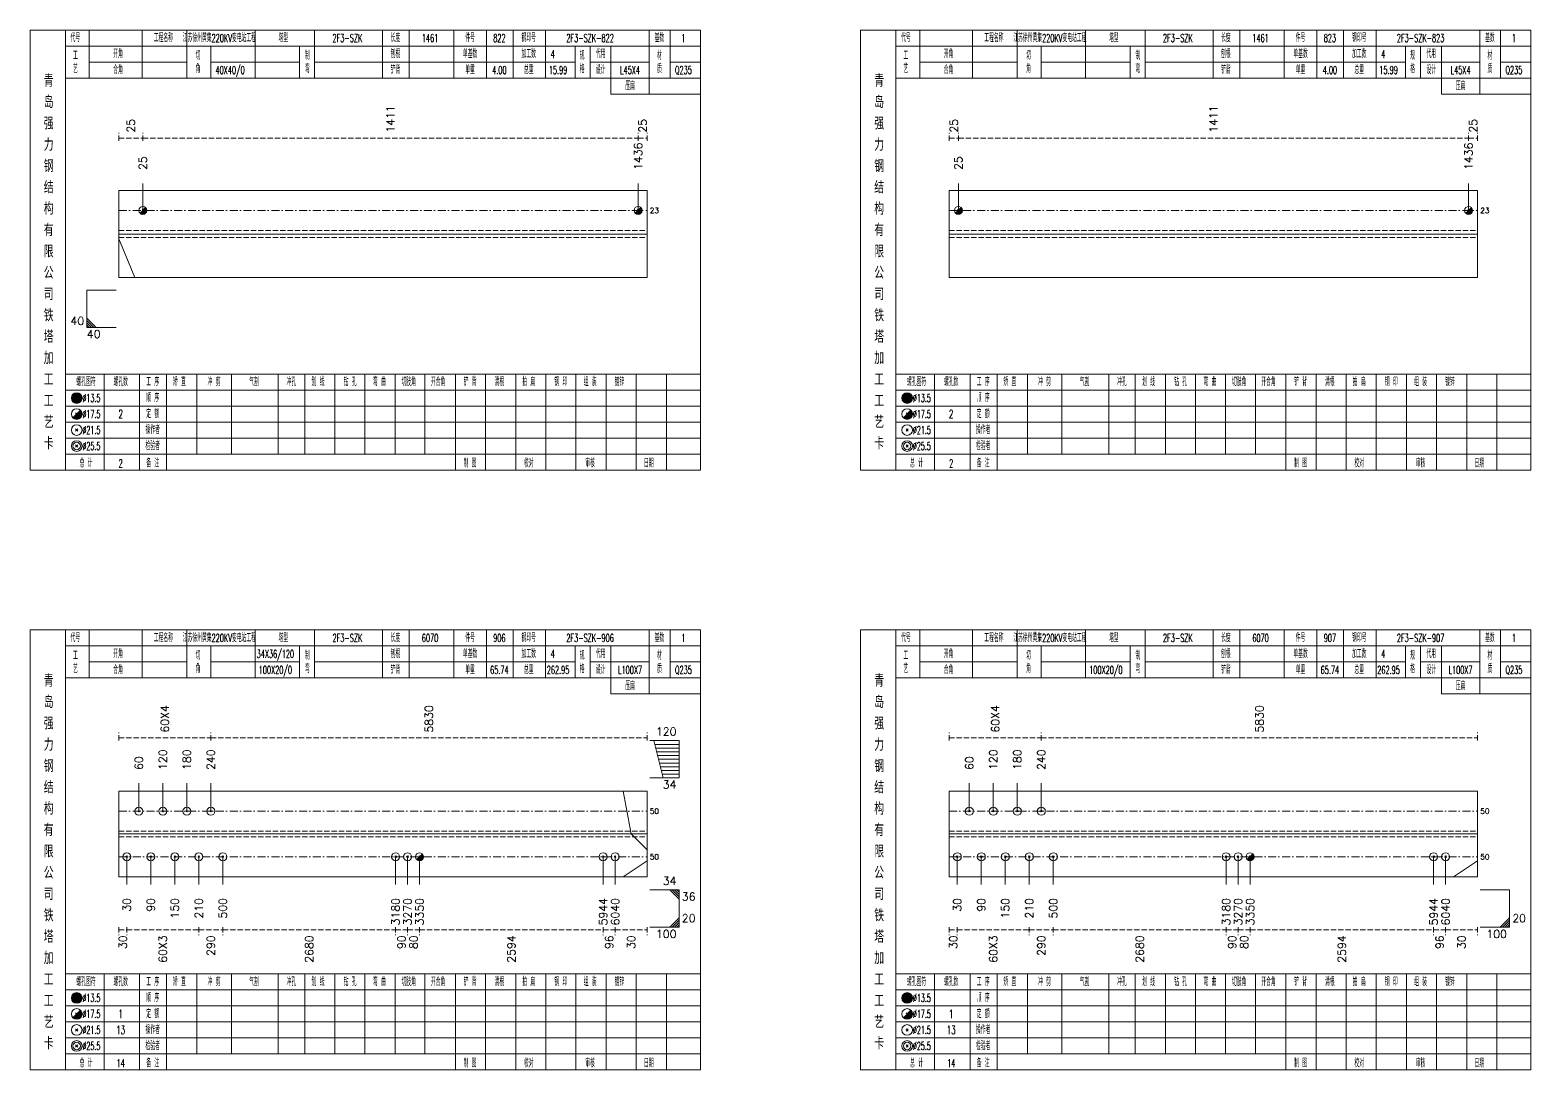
# Model space of a CAD drawing. Extents: x 0 to 4623, y -1159 to 4890.
# Drawn here: x 0 to 563, y 900 to 1290 of the extents above; entities that cross this region are included whole.
import ezdxf
from ezdxf.enums import TextEntityAlignment as Align

# ---------------------------------------------------------------- set-up
doc = ezdxf.new("R2010")
doc.units = 0
doc.header["$MEASUREMENT"] = 0
doc.linetypes.add('一点画线', pattern=[5.2, 3, -1, 0.2, -1])
doc.linetypes.add('虚线', pattern=[2.75, 2, -0.75])
doc.layers.get('0').update_dxf_attribs({"linetype": 'CONTINUOUS', "lineweight": 25})
for name, color, linetype, lineweight in [('1', 7, 'CONTINUOUS', 25), ('4', 7, 'CONTINUOUS', 25), ('5', 7, 'CONTINUOUS', 25)]:
    doc.layers.add(name, color=color, linetype=linetype, lineweight=lineweight)
doc.styles.get("Standard").update_dxf_attribs({"font": 'simplex.shx', "width": 0.7, "height": 3, "bigfont": 'gbhzfs.shx'})

# ---------------------------------------------------------------- blocks, each defined once
blk = doc.blocks.new('孔21.5')
at = {"layer": '5', "color": 7, "linetype": 'Continuous', "lineweight": 13}
for p, q in [((-0.2, -0.2), (0.2, 0.2)), ((-0.2, 0.2), (0.2, -0.2))]:
    blk.add_line(p, q, dxfattribs=at)
blk.add_circle((0, 0), 1, dxfattribs=at)
blk = doc.blocks.new('孔17.5')
at = {"layer": '5', "color": 7, "linetype": 'Continuous', "lineweight": 13}
for p, q in [((-0.707, -0.707), (0.707, 0.707)), ((-0.2, 0.2), (0.2, -0.2))]:
    blk.add_line(p, q, dxfattribs=at)
blk.add_circle((0, 0), 1, dxfattribs=at)
for radius in [0.9, 0.8, 0.7, 0.6, 0.5, 0.4, 0.3, 0.2, 0.1]:
    blk.add_arc((0, 0), radius, 225, 45, dxfattribs=at)

msp = doc.modelspace()

# ---------------------------------------------------------------- linework, layer by layer
at = {"color": 8, "linetype": '虚线', "lineweight": 9}
for p, q in [((33.3, 1248.5), (33.3, 1251.5)), ((33.3, 1249.5), (42.3, 1249.5)), ((42.3, 1248.5), (42.3, 1251.5)), ((42.3, 1248.5), (42.3, 1251.5)), ((42.3, 1249.5), (228.01, 1249.5)), ((228.01, 1248.5), (228.01, 1251.5)), ((228.01, 1248.5), (228.01, 1251.5)), ((228.01, 1249.5), (231.4, 1249.5)), ((231.4, 1248.5), (231.4, 1251.5)), ((344.7, 1248.5), (344.7, 1251.5)), ((344.7, 1249.5), (348.09, 1249.5)), ((348.09, 1248.5), (348.09, 1251.5)), ((348.09, 1248.5), (348.09, 1251.5)), ((348.09, 1249.5), (539.41, 1249.5)), ((539.41, 1248.5), (539.41, 1251.5)), ((539.41, 1248.5), (539.41, 1251.5)), ((539.41, 1249.5), (542.8, 1249.5)), ((542.8, 1248.5), (542.8, 1251.5)), ((33.3, 1023.5), (33.3, 1026.5)), ((33.3, 1024.5), (67.8, 1024.5)), ((67.8, 1023.5), (67.8, 1026.5)), ((67.8, 1023.5), (67.8, 1026.5)), ((67.8, 1024.5), (231.4, 1024.5)), ((231.4, 1023.5), (231.4, 1026.5)), ((344.7, 1023.5), (344.7, 1026.5)), ((344.7, 1024.5), (379.2, 1024.5)), ((379.2, 1023.5), (379.2, 1026.5)), ((379.2, 1023.5), (379.2, 1026.5)), ((379.2, 1024.5), (542.8, 1024.5)), ((542.8, 1023.5), (542.8, 1026.5)), ((33.3, 953.5), (33.3, 950.5)), ((33.3, 952.5), (36.3, 952.5)), ((36.3, 953.5), (36.3, 950.5)), ((36.3, 953.5), (36.3, 950.5)), ((36.3, 952.5), (63.3, 952.5)), ((63.3, 953.5), (63.3, 950.5)), ((63.3, 953.5), (63.3, 950.5)), ((63.3, 952.5), (72.3, 952.5)), ((72.3, 953.5), (72.3, 950.5)), ((72.3, 953.5), (72.3, 950.5)), ((72.3, 952.5), (137.082, 952.5)), ((137.082, 953.5), (137.082, 950.5)), ((137.082, 953.5), (137.082, 950.5)), ((137.082, 952.5), (141.582, 952.5)), ((141.582, 953.5), (141.582, 950.5)), ((141.582, 953.5), (141.582, 950.5)), ((141.582, 952.5), (146.082, 952.5)), ((146.082, 953.5), (146.082, 950.5)), ((146.082, 953.5), (146.082, 950.5)), ((146.082, 952.5), (214.9, 952.5)), ((214.9, 953.5), (214.9, 950.5)), ((214.9, 953.5), (214.9, 950.5)), ((214.9, 952.5), (219.4, 952.5)), ((219.4, 953.5), (219.4, 950.5)), ((219.4, 953.5), (219.4, 950.5)), ((219.4, 952.5), (231.4, 952.5)), ((231.4, 953.5), (231.4, 950.5)), ((344.7, 953.5), (344.7, 950.5)), ((344.7, 952.5), (347.7, 952.5)), ((347.7, 953.5), (347.7, 950.5)), ((347.7, 953.5), (347.7, 950.5)), ((347.7, 952.5), (374.7, 952.5)), ((374.7, 953.5), (374.7, 950.5)), ((374.7, 953.5), (374.7, 950.5)), ((374.7, 952.5), (383.7, 952.5)), ((383.7, 953.5), (383.7, 950.5)), ((383.7, 953.5), (383.7, 950.5)), ((383.7, 952.5), (448.482, 952.5)), ((448.482, 953.5), (448.482, 950.5)), ((448.482, 953.5), (448.482, 950.5)), ((448.482, 952.5), (452.982, 952.5)), ((452.982, 953.5), (452.982, 950.5)), ((452.982, 953.5), (452.982, 950.5)), ((452.982, 952.5), (457.482, 952.5)), ((457.482, 953.5), (457.482, 950.5)), ((457.482, 953.5), (457.482, 950.5)), ((457.482, 952.5), (526.3, 952.5)), ((526.3, 953.5), (526.3, 950.5)), ((526.3, 953.5), (526.3, 950.5)), ((526.3, 952.5), (530.8, 952.5)), ((530.8, 953.5), (530.8, 950.5)), ((530.8, 953.5), (530.8, 950.5)), ((530.8, 952.5), (542.8, 952.5)), ((542.8, 953.5), (542.8, 950.5))]:
    msp.add_line(p, q, dxfattribs=at)
at = {"color": 7, "linetype": 'Continuous', "lineweight": 18}
for p, q in [((33.3, 1229.833), (33.3, 1197.167)), ((33.3, 1229.833), (231.4, 1229.833)), ((231.4, 1229.833), (231.4, 1197.167)), ((344.7, 1229.833), (344.7, 1197.167)), ((344.7, 1229.833), (542.8, 1229.833)), ((542.8, 1229.833), (542.8, 1197.167)), ((33.3, 1213.5), (231.4, 1213.5)), ((344.7, 1213.5), (542.8, 1213.5)), ((33.3, 1004.55), (33.3, 972.45)), ((33.3, 1004.55), (231.4, 1004.55)), ((231.4, 1004.55), (231.4, 972.45)), ((344.7, 1004.55), (344.7, 972.45)), ((344.7, 1004.55), (542.8, 1004.55)), ((542.8, 1004.55), (542.8, 972.45)), ((33.3, 988.5), (231.4, 988.5)), ((344.7, 988.5), (542.8, 988.5))]:
    msp.add_line(p, q, dxfattribs=at)
at = {"color": 7, "linetype": 'Continuous', "lineweight": 13}
for p, q in [((42.3, 1222.333), (42.3, 1232.5)), ((228.01, 1222.333), (228.01, 1232.5)), ((348.09, 1222.333), (348.09, 1232.5)), ((539.41, 1222.333), (539.41, 1232.5)), ((33.3, 1211.685), (39.3, 1197.167)), ((21.3, 1192.5), (32.3, 1192.5)), ((21.3, 1192.5), (21.3, 1178.5)), ((24.8, 1178.5), (21.3, 1182)), ((23.925, 1178.5), (21.3, 1181.125)), ((23.05, 1178.5), (21.3, 1180.25)), ((22.175, 1178.5), (21.3, 1179.375)), ((21.3, 1178.5), (32.3, 1178.5)), ((243.4, 1023.5), (232.4, 1023.5)), ((237.4, 1009.5), (233.9, 1023.5)), ((243.4, 1022.1), (234.25, 1022.1)), ((243.4, 1020.7), (234.6, 1020.7)), ((243.4, 1019.3), (234.95, 1019.3)), ((243.4, 1009.5), (243.4, 1023.5)), ((243.4, 1017.9), (235.3, 1017.9)), ((243.4, 1016.5), (235.65, 1016.5)), ((243.4, 1015.1), (236, 1015.1)), ((243.4, 1013.7), (236.35, 1013.7)), ((40.8, 997.05), (40.8, 1007.5)), ((49.8, 997.05), (49.8, 1007.5)), ((58.8, 997.05), (58.8, 1007.5)), ((67.8, 997.05), (67.8, 1007.5)), ((243.4, 1009.5), (232.4, 1009.5)), ((243.4, 1012.3), (236.7, 1012.3)), ((243.4, 1010.9), (237.05, 1010.9)), ((352.2, 997.05), (352.2, 1007.5)), ((361.2, 997.05), (361.2, 1007.5)), ((370.2, 997.05), (370.2, 1007.5)), ((379.2, 997.05), (379.2, 1007.5)), ((225.4, 988.5), (222.4, 1004.55)), ((231.4, 982.5), (225.4, 988.5)), ((36.3, 979.95), (36.3, 969.5)), ((45.3, 979.95), (45.3, 969.5)), ((54.3, 979.95), (54.3, 969.5)), ((63.3, 979.95), (63.3, 969.5)), ((72.3, 979.95), (72.3, 969.5)), ((137.082, 979.95), (137.082, 969.5)), ((141.582, 979.95), (141.582, 969.5)), ((146.082, 979.95), (146.082, 969.5)), ((214.9, 979.95), (214.9, 969.5)), ((219.4, 979.95), (219.4, 969.5)), ((347.7, 979.95), (347.7, 969.5)), ((356.7, 979.95), (356.7, 969.5)), ((365.7, 979.95), (365.7, 969.5)), ((374.7, 979.95), (374.7, 969.5)), ((383.7, 979.95), (383.7, 969.5)), ((448.482, 979.95), (448.482, 969.5)), ((452.982, 979.95), (452.982, 969.5)), ((457.482, 979.95), (457.482, 969.5)), ((526.3, 979.95), (526.3, 969.5)), ((530.8, 979.95), (530.8, 969.5)), ((231.4, 978.45), (222.4, 972.45)), ((542.8, 978.45), (533.8, 972.45)), ((243.4, 967.5), (232.4, 967.5)), ((239.9, 967.5), (243.4, 964)), ((240.775, 967.5), (243.4, 964.875)), ((241.65, 967.5), (243.4, 965.75)), ((242.525, 967.5), (243.4, 966.625)), ((243.4, 967.5), (243.4, 953.5)), ((554.8, 967.5), (543.8, 967.5)), ((554.8, 967.5), (554.8, 953.5)), ((239.9, 953.5), (243.4, 957)), ((551.3, 953.5), (554.8, 957)), ((243.4, 953.5), (232.4, 953.5)), ((240.775, 953.5), (243.4, 956.125)), ((241.65, 953.5), (243.4, 955.25)), ((242.525, 953.5), (243.4, 954.375)), ((554.8, 953.5), (543.8, 953.5)), ((552.175, 953.5), (554.8, 956.125)), ((553.05, 953.5), (554.8, 955.25)), ((553.925, 953.5), (554.8, 954.375))]:
    msp.add_line(p, q, dxfattribs=at)
at = {"color": 3, "linetype": '一点画线', "lineweight": 13}
for p, q in [((33.3, 1222.333), (231.4, 1222.333)), ((344.7, 1222.333), (542.8, 1222.333)), ((33.3, 997.05), (231.4, 997.05)), ((344.7, 997.05), (542.8, 997.05)), ((33.3, 979.95), (231.4, 979.95)), ((344.7, 979.95), (542.8, 979.95))]:
    msp.add_line(p, q, dxfattribs=at)
at = {"color": 1, "linetype": '虚线', "lineweight": 18}
for p, q in [((33.3, 1214.833), (231.4, 1214.833)), ((33.3, 1212.167), (231.4, 1212.167)), ((344.7, 1214.833), (542.8, 1214.833)), ((344.7, 1212.167), (542.8, 1212.167)), ((33.3, 989.55), (231.4, 989.55)), ((33.3, 987.45), (231.4, 987.45)), ((344.7, 989.55), (542.8, 989.55)), ((344.7, 987.45), (542.8, 987.45))]:
    msp.add_line(p, q, dxfattribs=at)
at = {"layer": '1', "color": 7, "linetype": 'Continuous', "lineweight": 18}
for p, q in [((33.3, 1197.167), (231.4, 1197.167)), ((344.7, 1197.167), (542.8, 1197.167)), ((33.3, 972.45), (231.4, 972.45)), ((344.7, 972.45), (542.8, 972.45))]:
    msp.add_line(p, q, dxfattribs=at)
at = {"layer": '4', "color": 1, "linetype": 'Continuous', "lineweight": 18}
for p, q in [((13.3, 1125), (13.3, 1290)), ((22.2, 1272), (22.2, 1290)), ((42, 1272), (42, 1290)), ((58.8, 1272), (58.8, 1290)), ((84.4, 1272), (84.4, 1290)), ((106.7, 1272), (106.7, 1290)), ((132.2, 1272), (132.2, 1290)), ((142.2, 1272), (142.2, 1290)), ((158.9, 1272), (158.9, 1290)), ((171.1, 1272), (171.1, 1290)), ((181.1, 1272), (181.1, 1290)), ((193.3, 1272), (193.3, 1290)), ((232.2, 1266), (232.2, 1290)), ((240, 1272), (240, 1290)), ((324.7, 1125), (324.7, 1290)), ((333.6, 1272), (333.6, 1290)), ((353.4, 1272), (353.4, 1290)), ((370.2, 1272), (370.2, 1290)), ((395.8, 1272), (395.8, 1290)), ((418.1, 1272), (418.1, 1290)), ((443.6, 1272), (443.6, 1290)), ((453.6, 1272), (453.6, 1290)), ((470.3, 1272), (470.3, 1290)), ((482.5, 1272), (482.5, 1290)), ((492.5, 1272), (492.5, 1290)), ((504.7, 1272), (504.7, 1290)), ((543.6, 1266), (543.6, 1290)), ((551.4, 1272), (551.4, 1290)), ((13.3, 1284), (251.4, 1284)), ((67.8, 1272), (67.8, 1284)), ((101.1, 1272), (101.1, 1284)), ((204.4, 1272), (204.4, 1284)), ((210, 1272), (210, 1284)), ((217.8, 1266), (217.8, 1284)), ((324.7, 1284), (562.8, 1284)), ((379.2, 1272), (379.2, 1284)), ((412.5, 1272), (412.5, 1284)), ((515.8, 1272), (515.8, 1284)), ((521.4, 1272), (521.4, 1284)), ((529.2, 1266), (529.2, 1284)), ((22.2, 1278), (58.8, 1278)), ((67.8, 1278), (101.1, 1278)), ((106.7, 1278), (204.4, 1278)), ((210, 1278), (232.2, 1278)), ((240, 1278), (251.4, 1278)), ((333.6, 1278), (370.2, 1278)), ((379.2, 1278), (412.5, 1278)), ((418.1, 1278), (515.8, 1278)), ((521.4, 1278), (543.6, 1278)), ((551.4, 1278), (562.8, 1278)), ((13.3, 1272), (251.4, 1272)), ((324.7, 1272), (562.8, 1272)), ((217.8, 1266), (251.4, 1266)), ((529.2, 1266), (562.8, 1266)), ((13.3, 1161), (251.4, 1161)), ((27.8, 1125), (27.8, 1161)), ((41.1, 1125), (41.1, 1161)), ((51.2, 1125), (51.2, 1161)), ((62.6, 1131), (62.6, 1161)), ((75.5, 1131), (75.5, 1161)), ((93.1, 1131), (93.1, 1161)), ((103, 1131), (103, 1161)), ((114.3, 1131), (114.3, 1161)), ((125.6, 1131), (125.6, 1161)), ((136.9, 1131), (136.9, 1161)), ((148.1, 1131), (148.1, 1161)), ((159.5, 1131), (159.5, 1161)), ((170.8, 1131), (170.8, 1161)), ((182.1, 1131), (182.1, 1161)), ((193.4, 1131), (193.4, 1161)), ((204.7, 1131), (204.7, 1161)), ((216, 1131), (216, 1161)), ((227.3, 1131), (227.3, 1161)), ((238.6, 1131), (238.6, 1161)), ((324.7, 1161), (562.8, 1161)), ((339.2, 1125), (339.2, 1161)), ((352.5, 1125), (352.5, 1161)), ((362.6, 1125), (362.6, 1161)), ((374, 1131), (374, 1161)), ((386.9, 1131), (386.9, 1161)), ((404.5, 1131), (404.5, 1161)), ((414.4, 1131), (414.4, 1161)), ((425.7, 1131), (425.7, 1161)), ((437, 1131), (437, 1161)), ((448.3, 1131), (448.3, 1161)), ((459.5, 1131), (459.5, 1161)), ((470.9, 1131), (470.9, 1161)), ((482.2, 1131), (482.2, 1161)), ((493.5, 1131), (493.5, 1161)), ((504.8, 1131), (504.8, 1161)), ((516.1, 1131), (516.1, 1161)), ((527.4, 1131), (527.4, 1161)), ((538.7, 1131), (538.7, 1161)), ((550, 1131), (550, 1161)), ((13.3, 1155), (251.4, 1155)), ((324.7, 1155), (562.8, 1155)), ((13.3, 1149), (251.4, 1149)), ((324.7, 1149), (562.8, 1149)), ((13.3, 1143), (251.4, 1143)), ((324.7, 1143), (562.8, 1143)), ((13.3, 1137), (251.4, 1137)), ((324.7, 1137), (562.8, 1137)), ((13.3, 1131), (251.4, 1131)), ((159.5, 1125), (159.5, 1131)), ((170.8, 1125), (170.8, 1131)), ((182.1, 1125), (182.1, 1131)), ((193.4, 1125), (193.4, 1131)), ((204.7, 1125), (204.7, 1131)), ((216, 1125), (216, 1131)), ((227.3, 1125), (227.3, 1131)), ((238.6, 1125), (238.6, 1131)), ((324.7, 1131), (562.8, 1131)), ((470.9, 1125), (470.9, 1131)), ((482.2, 1125), (482.2, 1131)), ((493.5, 1125), (493.5, 1131)), ((504.8, 1125), (504.8, 1131)), ((516.1, 1125), (516.1, 1131)), ((527.4, 1125), (527.4, 1131)), ((538.7, 1125), (538.7, 1131)), ((550, 1125), (550, 1131)), ((13.3, 900), (13.3, 1065)), ((22.2, 1047), (22.2, 1065)), ((42, 1047), (42, 1065)), ((58.8, 1047), (58.8, 1065)), ((84.4, 1047), (84.4, 1065)), ((106.7, 1047), (106.7, 1065)), ((132.2, 1047), (132.2, 1065)), ((142.2, 1047), (142.2, 1065)), ((158.9, 1047), (158.9, 1065)), ((171.1, 1047), (171.1, 1065)), ((181.1, 1047), (181.1, 1065)), ((193.3, 1047), (193.3, 1065)), ((232.2, 1041), (232.2, 1065)), ((240, 1047), (240, 1065)), ((324.7, 900), (324.7, 1065)), ((333.6, 1047), (333.6, 1065)), ((353.4, 1047), (353.4, 1065)), ((370.2, 1047), (370.2, 1065)), ((395.8, 1047), (395.8, 1065)), ((418.1, 1047), (418.1, 1065)), ((443.6, 1047), (443.6, 1065)), ((453.6, 1047), (453.6, 1065)), ((470.3, 1047), (470.3, 1065)), ((482.5, 1047), (482.5, 1065)), ((492.5, 1047), (492.5, 1065)), ((504.7, 1047), (504.7, 1065)), ((543.6, 1041), (543.6, 1065)), ((551.4, 1047), (551.4, 1065)), ((13.3, 1059), (251.4, 1059)), ((67.8, 1047), (67.8, 1059)), ((101.1, 1047), (101.1, 1059)), ((204.4, 1047), (204.4, 1059)), ((210, 1047), (210, 1059)), ((217.8, 1041), (217.8, 1059)), ((324.7, 1059), (562.8, 1059)), ((379.2, 1047), (379.2, 1059)), ((412.5, 1047), (412.5, 1059)), ((515.8, 1047), (515.8, 1059)), ((521.4, 1047), (521.4, 1059)), ((529.2, 1041), (529.2, 1059)), ((22.2, 1053), (58.8, 1053)), ((67.8, 1053), (101.1, 1053)), ((106.7, 1053), (204.4, 1053)), ((210, 1053), (232.2, 1053)), ((240, 1053), (251.4, 1053)), ((333.6, 1053), (370.2, 1053)), ((379.2, 1053), (412.5, 1053)), ((418.1, 1053), (515.8, 1053)), ((521.4, 1053), (543.6, 1053)), ((551.4, 1053), (562.8, 1053)), ((13.3, 1047), (251.4, 1047)), ((324.7, 1047), (562.8, 1047)), ((217.8, 1041), (251.4, 1041)), ((529.2, 1041), (562.8, 1041)), ((13.3, 936), (251.4, 936)), ((27.8, 900), (27.8, 936)), ((41.1, 900), (41.1, 936)), ((51.2, 900), (51.2, 936)), ((62.6, 906), (62.6, 936)), ((75.5, 906), (75.5, 936)), ((93.1, 906), (93.1, 936)), ((103, 906), (103, 936)), ((114.3, 906), (114.3, 936)), ((125.6, 906), (125.6, 936)), ((136.9, 906), (136.9, 936)), ((148.1, 906), (148.1, 936)), ((159.5, 906), (159.5, 936)), ((170.8, 906), (170.8, 936)), ((182.1, 906), (182.1, 936)), ((193.4, 906), (193.4, 936)), ((204.7, 906), (204.7, 936)), ((216, 906), (216, 936)), ((227.3, 906), (227.3, 936)), ((238.6, 906), (238.6, 936)), ((324.7, 936), (562.8, 936)), ((339.2, 900), (339.2, 936)), ((352.5, 900), (352.5, 936)), ((362.6, 900), (362.6, 936)), ((374, 906), (374, 936)), ((386.9, 906), (386.9, 936)), ((404.5, 906), (404.5, 936)), ((414.4, 906), (414.4, 936)), ((425.7, 906), (425.7, 936)), ((437, 906), (437, 936)), ((448.3, 906), (448.3, 936)), ((459.5, 906), (459.5, 936)), ((470.9, 906), (470.9, 936)), ((482.2, 906), (482.2, 936)), ((493.5, 906), (493.5, 936)), ((504.8, 906), (504.8, 936)), ((516.1, 906), (516.1, 936)), ((527.4, 906), (527.4, 936)), ((538.7, 906), (538.7, 936)), ((550, 906), (550, 936)), ((13.3, 930), (251.4, 930)), ((324.7, 930), (562.8, 930)), ((13.3, 924), (251.4, 924)), ((324.7, 924), (562.8, 924)), ((13.3, 918), (251.4, 918)), ((324.7, 918), (562.8, 918)), ((13.3, 912), (251.4, 912)), ((324.7, 912), (562.8, 912)), ((13.3, 906), (251.4, 906)), ((159.5, 900), (159.5, 906)), ((170.8, 900), (170.8, 906)), ((182.1, 900), (182.1, 906)), ((193.4, 900), (193.4, 906)), ((204.7, 900), (204.7, 906)), ((216, 900), (216, 906)), ((227.3, 900), (227.3, 906)), ((238.6, 900), (238.6, 906)), ((324.7, 906), (562.8, 906)), ((470.9, 900), (470.9, 906)), ((482.2, 900), (482.2, 906)), ((493.5, 900), (493.5, 906)), ((504.8, 900), (504.8, 906)), ((516.1, 900), (516.1, 906)), ((527.4, 900), (527.4, 906)), ((538.7, 900), (538.7, 906)), ((550, 900), (550, 906))]:
    msp.add_line(p, q, dxfattribs=at)
at = {"layer": '4', "color": 7, "linetype": 'Continuous', "lineweight": 13}
for p, q in [((17.3, 1151.8), (17.7, 1152.2)), ((17.7, 1151.8), (17.3, 1152.2)), ((328.7, 1151.8), (329.1, 1152.2)), ((329.1, 1151.8), (328.7, 1152.2)), ((16.086, 1144.586), (18.914, 1147.414)), ((17.1, 1146.4), (17.9, 1145.6)), ((327.486, 1144.586), (330.314, 1147.414)), ((328.5, 1146.4), (329.3, 1145.6)), ((17.1, 1139.6), (17.9, 1140.4)), ((17.1, 1140.4), (17.9, 1139.6)), ((328.5, 1139.6), (329.3, 1140.4)), ((328.5, 1140.4), (329.3, 1139.6)), ((17.1, 1133.6), (17.9, 1134.4)), ((17.1, 1134.4), (17.9, 1133.6)), ((328.5, 1133.6), (329.3, 1134.4)), ((328.5, 1134.4), (329.3, 1133.6)), ((17.3, 926.8), (17.7, 927.2)), ((17.7, 926.8), (17.3, 927.2)), ((328.7, 926.8), (329.1, 927.2)), ((329.1, 926.8), (328.7, 927.2)), ((16.086, 919.586), (18.914, 922.414)), ((17.1, 921.4), (17.9, 920.6)), ((327.486, 919.586), (330.314, 922.414)), ((328.5, 921.4), (329.3, 920.6)), ((17.1, 914.6), (17.9, 915.4)), ((17.1, 915.4), (17.9, 914.6)), ((328.5, 914.6), (329.3, 915.4)), ((328.5, 915.4), (329.3, 914.6)), ((17.1, 908.6), (17.9, 909.4)), ((17.1, 909.4), (17.9, 908.6)), ((328.5, 908.6), (329.3, 909.4)), ((328.5, 909.4), (329.3, 908.6))]:
    msp.add_line(p, q, dxfattribs=at)
at = {"layer": '4', "color": 1, "linetype": 'Continuous', "lineweight": 18}
for points in [[(0, 1290), (0, 1125), (251.4, 1125), (251.4, 1290)], [(311.4, 1290), (311.4, 1125), (562.8, 1125), (562.8, 1290)], [(0, 1065), (0, 900), (251.4, 900), (251.4, 1065)], [(311.4, 1065), (311.4, 900), (562.8, 900), (562.8, 1065)]]:
    msp.add_lwpolyline(points, close=True, dxfattribs=at)
at = {"layer": '4', "color": 7, "linetype": 'Continuous', "lineweight": 13}
for centre, radius in [((17.5, 1152), 2), ((17.5, 1152), 1.8), ((328.9, 1152), 2), ((328.9, 1152), 1.8), ((17.5, 1152), 1.6), ((17.5, 1152), 1.4), ((17.5, 1152), 1.2), ((17.5, 1152), 1), ((17.5, 1152), 0.8), ((17.5, 1152), 0.6), ((17.5, 1152), 0.4), ((17.5, 1152), 0.2), ((328.9, 1152), 1.6), ((328.9, 1152), 1.4), ((328.9, 1152), 1.2), ((328.9, 1152), 1), ((328.9, 1152), 0.8), ((328.9, 1152), 0.6), ((328.9, 1152), 0.4), ((328.9, 1152), 0.2), ((17.5, 1146), 2), ((328.9, 1146), 2), ((17.5, 1140), 2), ((328.9, 1140), 2), ((17.5, 1134), 2), ((17.5, 1134), 1.4), ((328.9, 1134), 2), ((328.9, 1134), 1.4), ((17.5, 927), 2), ((17.5, 927), 1.8), ((328.9, 927), 2), ((328.9, 927), 1.8), ((17.5, 921), 2), ((17.5, 927), 1.6), ((17.5, 927), 1.4), ((17.5, 927), 1.2), ((17.5, 927), 1), ((17.5, 927), 0.8), ((17.5, 927), 0.6), ((17.5, 927), 0.4), ((17.5, 927), 0.2), ((328.9, 921), 2), ((328.9, 927), 1.6), ((328.9, 927), 1.4), ((328.9, 927), 1.2), ((328.9, 927), 1), ((328.9, 927), 0.8), ((328.9, 927), 0.6), ((328.9, 927), 0.4), ((328.9, 927), 0.2), ((17.5, 915), 2), ((328.9, 915), 2), ((17.5, 909), 2), ((17.5, 909), 1.4), ((328.9, 909), 2), ((328.9, 909), 1.4)]:
    msp.add_circle(centre, radius, dxfattribs=at)
for centre, radius in [((17.5, 1146), 1.8), ((17.5, 1146), 1.6), ((17.5, 1146), 1.4), ((17.5, 1146), 1.2), ((17.5, 1146), 1), ((17.5, 1146), 0.8), ((17.5, 1146), 0.6), ((17.5, 1146), 0.4), ((17.5, 1146), 0.2), ((328.9, 1146), 1.8), ((328.9, 1146), 1.6), ((328.9, 1146), 1.4), ((328.9, 1146), 1.2), ((328.9, 1146), 1), ((328.9, 1146), 0.8), ((328.9, 1146), 0.6), ((328.9, 1146), 0.4), ((328.9, 1146), 0.2), ((17.5, 921), 1.8), ((17.5, 921), 1.6), ((17.5, 921), 1.4), ((17.5, 921), 1.2), ((17.5, 921), 1), ((17.5, 921), 0.8), ((17.5, 921), 0.6), ((17.5, 921), 0.4), ((17.5, 921), 0.2), ((328.9, 921), 1.8), ((328.9, 921), 1.6), ((328.9, 921), 1.4), ((328.9, 921), 1.2), ((328.9, 921), 1), ((328.9, 921), 0.8), ((328.9, 921), 0.6), ((328.9, 921), 0.4), ((328.9, 921), 0.2)]:
    msp.add_arc(centre, radius, 225, 45, dxfattribs=at)

# ---------------------------------------------------------------- block references
at = {"color": 7, "linetype": 'Continuous', "lineweight": 13, "xscale": 1.5, "yscale": 1.5, "zscale": 1.5}
for name, p in [('孔17.5', (42.3, 1222.333)), ('孔17.5', (228.01, 1222.333)), ('孔17.5', (348.09, 1222.333)), ('孔17.5', (539.41, 1222.333)), ('孔21.5', (40.8, 997.05)), ('孔21.5', (49.8, 997.05)), ('孔21.5', (58.8, 997.05)), ('孔21.5', (67.8, 997.05)), ('孔21.5', (352.2, 997.05)), ('孔21.5', (361.2, 997.05)), ('孔21.5', (370.2, 997.05)), ('孔21.5', (379.2, 997.05))]:
    msp.add_blockref(name, p, dxfattribs=at)
at = {"layer": '1', "color": 7, "linetype": 'Continuous', "lineweight": 13, "xscale": 1.5, "yscale": 1.5, "zscale": 1.5}
for name, p in [('孔21.5', (36.3, 979.95)), ('孔21.5', (45.3, 979.95)), ('孔21.5', (54.3, 979.95)), ('孔21.5', (63.3, 979.95)), ('孔21.5', (72.3, 979.95)), ('孔21.5', (137.082, 979.95)), ('孔21.5', (141.582, 979.95)), ('孔17.5', (146.082, 979.95)), ('孔21.5', (214.9, 979.95)), ('孔21.5', (219.4, 979.95)), ('孔21.5', (347.7, 979.95)), ('孔21.5', (356.7, 979.95)), ('孔21.5', (365.7, 979.95)), ('孔21.5', (374.7, 979.95)), ('孔21.5', (383.7, 979.95)), ('孔21.5', (448.482, 979.95)), ('孔21.5', (452.982, 979.95)), ('孔17.5', (457.482, 979.95)), ('孔21.5', (526.3, 979.95)), ('孔21.5', (530.8, 979.95))]:
    msp.add_blockref(name, p, dxfattribs=at)

# ---------------------------------------------------------------- texts
at = {"color": 8, "linetype": 'Continuous', "lineweight": 9}
for s, p in [('25', (37.8, 1251.5)), ('1411', (135.155, 1251.5)), ('25', (229.705, 1251.5)), ('25', (346.395, 1251.5)), ('1411', (443.75, 1251.5)), ('25', (541.105, 1251.5)), ('60X4', (50.55, 1026.5)), ('5830', (149.6, 1026.5)), ('60X4', (361.95, 1026.5)), ('5830', (461, 1026.5))]:
    msp.add_text(s, height=3, rotation=90, dxfattribs=at).set_placement(p, align=Align.MIDDLE_LEFT)
at = {"color": 7, "linetype": 'Continuous', "lineweight": 13}
for s, p in [('1436', (228.01, 1237.5)), ('1436', (539.41, 1237.5)), ('25', (42.3, 1237.5)), ('25', (348.09, 1237.5)), ('120', (49.8, 1012.5)), ('180', (58.8, 1012.5)), ('240', (67.8, 1012.5)), ('120', (361.2, 1012.5)), ('180', (370.2, 1012.5)), ('240', (379.2, 1012.5)), ('60', (40.8, 1012.5)), ('60', (352.2, 1012.5))]:
    msp.add_text(s, height=3, rotation=90, dxfattribs=at).set_placement(p, align=Align.MIDDLE_LEFT)
for s, p in [('23', (232.4, 1222.333)), ('23', (543.8, 1222.333)), ('50', (232.4, 997.05)), ('50', (543.8, 997.05)), ('50', (232.4, 979.95)), ('50', (543.8, 979.95))]:
    msp.add_text(s, height=2, dxfattribs=at).set_placement(p, align=Align.MIDDLE_LEFT)
for s, p in [('40', (20.3, 1178.5)), ('120', (242.4, 1024.5)), ('34', (242.4, 968.5))]:
    msp.add_text(s, height=3, dxfattribs=at).set_placement(p, align=Align.BOTTOM_RIGHT)
for s, p in [('40', (21.3, 1177.5)), ('36', (244.4, 966.5))]:
    msp.add_text(s, height=3, dxfattribs=at).set_placement(p, align=Align.TOP_LEFT)
for s, p in [('34', (242.4, 1008.5)), ('100', (242.4, 952.5)), ('100', (553.8, 952.5))]:
    msp.add_text(s, height=3, dxfattribs=at).set_placement(p, align=Align.TOP_RIGHT)
for p in [(244.4, 954.5), (555.8, 954.5)]:
    msp.add_text('20', height=3, dxfattribs=at).set_placement(p, align=Align.BOTTOM_LEFT)
at = {"color": 8, "linetype": 'Continuous', "lineweight": 9}
for s, p in [('30', (34.8, 950.5)), ('60X3', (49.8, 950.5)), ('290', (67.8, 950.5)), ('2680', (104.691, 950.5)), ('90', (139.332, 950.5)), ('80', (143.832, 950.5)), ('2594', (180.491, 950.5)), ('96', (217.15, 950.5)), ('30', (225.4, 950.5)), ('30', (346.2, 950.5)), ('60X3', (361.2, 950.5)), ('290', (379.2, 950.5)), ('2680', (416.091, 950.5)), ('90', (450.732, 950.5)), ('80', (455.232, 950.5)), ('2594', (491.891, 950.5)), ('96', (528.55, 950.5)), ('30', (536.8, 950.5))]:
    msp.add_text(s, height=3, rotation=90, dxfattribs=at).set_placement(p, align=Align.MIDDLE_RIGHT)
at = {"layer": '1', "color": 7, "linetype": 'Continuous', "lineweight": 13}
for s, p in [('30', (36.3, 964.5)), ('90', (45.3, 964.5)), ('150', (54.3, 964.5)), ('210', (63.3, 964.5)), ('500', (72.3, 964.5)), ('3180', (137.082, 964.5)), ('3270', (141.582, 964.5)), ('3350', (146.082, 964.5)), ('5944', (214.9, 964.5)), ('6040', (219.4, 964.5)), ('30', (347.7, 964.5)), ('90', (356.7, 964.5)), ('150', (365.7, 964.5)), ('210', (374.7, 964.5)), ('500', (383.7, 964.5)), ('3180', (448.482, 964.5)), ('3270', (452.982, 964.5)), ('3350', (457.482, 964.5)), ('5944', (526.3, 964.5)), ('6040', (530.8, 964.5))]:
    msp.add_text(s, height=3, rotation=90, dxfattribs=at).set_placement(p, align=Align.MIDDLE_RIGHT)
at = {"layer": '4', "color": 1, "linetype": 'Continuous', "lineweight": 13}
for s, height, width, p in [('工程名称', 3, 0.6, (50, 1287)), ('江苏徐州黄集220KV变电站工程', 3, 0.6, (71, 1287)), ('长度', 3, 0.6, (137, 1287)), ('基数', 3, 0.6, (236, 1287)), ('工程名称', 3, 0.6, (361.4, 1287)), ('江苏徐州黄集220KV变电站工程', 3, 0.6, (382.4, 1287)), ('长度', 3, 0.6, (448.4, 1287)), ('基数', 3, 0.6, (547.4, 1287)), ('代号', 3, 0.6, (17, 1287)), ('塔型', 3, 0.6, (95, 1287)), ('2F3-SZK', 3, 0.6, (119, 1287)), ('1461', 3, 0.6, (150, 1287)), ('件号', 3, 0.6, (165, 1287)), ('822', 3, 0.6, (176, 1287)), ('钢印号', 3, 0.6, (187, 1287)), ('2F3-SZK-822', 3, 0.6, (210, 1287)), ('1', 3, 0.6, (245, 1287)), ('代号', 3, 0.6, (328.4, 1287)), ('塔型', 3, 0.6, (406.4, 1287)), ('2F3-SZK', 3, 0.6, (430.4, 1287)), ('1461', 3, 0.6, (461.4, 1287)), ('件号', 3, 0.6, (476.4, 1287)), ('823', 3, 0.6, (487.4, 1287)), ('钢印号', 3, 0.6, (498.4, 1287)), ('2F3-SZK-823', 3, 0.6, (521.4, 1287)), ('1', 3, 0.6, (556.4, 1287)), ('工', 3, 0.6, (17, 1280.4)), ('开角', 3, 0.6, (33, 1281)), ('切', 3, 0.6, (63, 1280.4)), ('制', 3, 0.6, (104, 1280.4)), ('刨根', 3, 0.6, (137, 1281)), ('单基数', 3, 0.6, (165, 1281)), ('加工数', 3, 0.6, (187, 1281)), ('4', 3, 0.6, (196, 1281)), ('规', 3, 0.6, (207, 1280.4)), ('代用', 3, 0.6, (214, 1281)), ('材', 3, 0.6, (236, 1280.4)), ('工', 3, 0.6, (328.4, 1280.4)), ('开角', 3, 0.6, (344.4, 1281)), ('切', 3, 0.6, (374.4, 1280.4)), ('制', 3, 0.6, (415.4, 1280.4)), ('刨根', 3, 0.6, (448.4, 1281)), ('单基数', 3, 0.6, (476.4, 1281)), ('加工数', 3, 0.6, (498.4, 1281)), ('4', 3, 0.6, (507.4, 1281)), ('规', 3, 0.6, (518.4, 1280.4)), ('代用', 3, 0.6, (525.4, 1281)), ('材', 3, 0.6, (547.4, 1280.4)), ('青', 4.6, 0.8, (7, 1271)), ('艺', 3, 0.6, (17, 1275.4)), ('合角', 3, 0.6, (33, 1275)), ('角', 3, 0.6, (63, 1275.4)), ('40X40/0', 3, 0.6, (75, 1275)), ('弯', 3, 0.6, (104, 1275.4)), ('铲背', 3, 0.6, (137, 1275)), ('单重', 3, 0.6, (165, 1275)), ('4.00', 3, 0.6, (176, 1275)), ('总重', 3, 0.6, (187, 1275)), ('15.99', 3, 0.6, (198, 1275)), ('格', 3, 0.6, (207, 1275.4)), ('设计', 3, 0.6, (214, 1275)), ('L45X4', 3, 0.6, (225, 1275)), ('质', 3, 0.6, (236, 1275.4)), ('Q235', 3, 0.6, (245, 1275)), ('青', 4.6, 0.8, (318.4, 1271)), ('艺', 3, 0.6, (328.4, 1275.4)), ('合角', 3, 0.6, (344.4, 1275)), ('角', 3, 0.6, (374.4, 1275.4)), ('弯', 3, 0.6, (415.4, 1275.4)), ('铲背', 3, 0.6, (448.4, 1275)), ('单重', 3, 0.6, (476.4, 1275)), ('4.00', 3, 0.6, (487.4, 1275)), ('总重', 3, 0.6, (498.4, 1275)), ('15.99', 3, 0.6, (509.4, 1275)), ('格', 3, 0.6, (518.4, 1275.4)), ('设计', 3, 0.6, (525.4, 1275)), ('L45X4', 3, 0.6, (536.4, 1275)), ('质', 3, 0.6, (547.4, 1275.4)), ('Q235', 3, 0.6, (556.4, 1275)), ('压扁', 3, 0.6, (225, 1269)), ('压扁', 3, 0.6, (536.4, 1269)), ('岛', 4.6, 0.8, (7, 1263)), ('岛', 4.6, 0.8, (318.4, 1263)), ('强', 4.6, 0.8, (7, 1255)), ('强', 4.6, 0.8, (318.4, 1255)), ('力', 4.6, 0.8, (7, 1247)), ('力', 4.6, 0.8, (318.4, 1247)), ('钢', 4.6, 0.8, (7, 1239)), ('钢', 4.6, 0.8, (318.4, 1239)), ('结', 4.6, 0.8, (7, 1231)), ('结', 4.6, 0.8, (318.4, 1231)), ('构', 4.6, 0.8, (7, 1223)), ('构', 4.6, 0.8, (318.4, 1223)), ('有', 4.6, 0.8, (7, 1215)), ('有', 4.6, 0.8, (318.4, 1215)), ('限', 4.6, 0.8, (7, 1207)), ('限', 4.6, 0.8, (318.4, 1207)), ('公', 4.6, 0.8, (7, 1199)), ('公', 4.6, 0.8, (318.4, 1199)), ('司', 4.6, 0.8, (7, 1191)), ('司', 4.6, 0.8, (318.4, 1191)), ('铁', 4.6, 0.8, (7, 1183)), ('铁', 4.6, 0.8, (318.4, 1183)), ('塔', 4.6, 0.8, (7, 1175)), ('塔', 4.6, 0.8, (318.4, 1175)), ('加', 4.6, 0.8, (7, 1167)), ('加', 4.6, 0.8, (318.4, 1167)), ('工', 4.6, 0.8, (7, 1159)), ('螺孔图符', 3, 0.6, (21, 1158)), ('螺孔数', 3, 0.6, (34, 1158)), ('工 序', 3, 0.6, (46, 1158)), ('矫 直', 3, 0.6, (56, 1158)), ('冲 剪', 3, 0.6, (69, 1158)), ('气割', 3, 0.6, (84, 1158)), ('冲孔', 3, 0.6, (98, 1158)), ('划 线', 3, 0.6, (108, 1158)), ('钻 孔', 3, 0.6, (120, 1158)), ('弯 曲', 3, 0.6, (131, 1158)), ('切肢角', 3, 0.6, (142, 1158)), ('开合角', 3, 0.6, (153, 1158)), ('铲 背', 3, 0.6, (165, 1158)), ('清根', 3, 0.6, (176, 1158)), ('拍 扁', 3, 0.6, (187, 1158)), ('钢 印', 3, 0.6, (199, 1158)), ('组 装', 3, 0.6, (210, 1158)), ('镀锌', 3, 0.6, (221, 1158)), ('工', 4.6, 0.8, (318.4, 1159)), ('螺孔图符', 3, 0.6, (332.4, 1158)), ('螺孔数', 3, 0.6, (345.4, 1158)), ('工 序', 3, 0.6, (357.4, 1158)), ('矫 直', 3, 0.6, (367.4, 1158)), ('冲 剪', 3, 0.6, (380.4, 1158)), ('气割', 3, 0.6, (395.4, 1158)), ('冲孔', 3, 0.6, (409.4, 1158)), ('划 线', 3, 0.6, (419.4, 1158)), ('钻 孔', 3, 0.6, (431.4, 1158)), ('弯 曲', 3, 0.6, (442.4, 1158)), ('切肢角', 3, 0.6, (453.4, 1158)), ('开合角', 3, 0.6, (464.4, 1158)), ('铲 背', 3, 0.6, (476.4, 1158)), ('清根', 3, 0.6, (487.4, 1158)), ('拍 扁', 3, 0.6, (498.4, 1158)), ('钢 印', 3, 0.6, (510.4, 1158)), ('组 装', 3, 0.6, (521.4, 1158)), ('镀锌', 3, 0.6, (532.4, 1158)), ('顺 序', 3, 0.6, (46, 1152)), ('顺 序', 3, 0.6, (357.4, 1152)), ('工', 4.6, 0.8, (7, 1151)), ('%%C13.5', 3, 0.5, (23, 1152)), ('工', 4.6, 0.8, (318.4, 1151)), ('%%C13.5', 3, 0.5, (334.4, 1152)), ('艺', 4.6, 0.8, (7, 1143)), ('%%C17.5', 3, 0.5, (23, 1146)), ('2', 3.2, 0.6, (34, 1146)), ('定 额', 3, 0.6, (46, 1146)), ('艺', 4.6, 0.8, (318.4, 1143)), ('%%C17.5', 3, 0.5, (334.4, 1146)), ('2', 3.2, 0.6, (345.4, 1146)), ('定 额', 3, 0.6, (357.4, 1146)), ('卡', 4.6, 0.8, (7, 1135)), ('%%C21.5', 3, 0.5, (23, 1140)), ('操作者', 3, 0.6, (46, 1140)), ('卡', 4.6, 0.8, (318.4, 1135)), ('%%C21.5', 3, 0.5, (334.4, 1140)), ('操作者', 3, 0.6, (357.4, 1140)), ('%%C25.5', 3, 0.5, (23, 1134)), ('检验者', 3, 0.6, (46, 1134)), ('%%C25.5', 3, 0.5, (334.4, 1134)), ('检验者', 3, 0.6, (357.4, 1134)), ('总 计', 3, 0.6, (21, 1127.5)), ('2', 3, 0.6, (34, 1127.5)), ('备 注', 3, 0.6, (46, 1127.5)), ('制 图', 3, 0.6, (165, 1127.5)), ('校对', 3, 0.6, (187, 1127.5)), ('审核', 3, 0.6, (210, 1127.5)), ('日期', 3, 0.6, (232, 1127.5)), ('总 计', 3, 0.6, (332.4, 1127.5)), ('2', 3, 0.6, (345.4, 1127.5)), ('备 注', 3, 0.6, (357.4, 1127.5)), ('制 图', 3, 0.6, (476.4, 1127.5)), ('校对', 3, 0.6, (498.4, 1127.5)), ('审核', 3, 0.6, (521.4, 1127.5)), ('日期', 3, 0.6, (543.4, 1127.5)), ('代号', 3, 0.6, (17, 1062)), ('工程名称', 3, 0.6, (50, 1062)), ('江苏徐州黄集220KV变电站工程', 3, 0.6, (71, 1062)), ('塔型', 3, 0.6, (95, 1062)), ('长度', 3, 0.6, (137, 1062)), ('件号', 3, 0.6, (165, 1062)), ('钢印号', 3, 0.6, (187, 1062)), ('基数', 3, 0.6, (236, 1062)), ('代号', 3, 0.6, (328.4, 1062)), ('工程名称', 3, 0.6, (361.4, 1062)), ('江苏徐州黄集220KV变电站工程', 3, 0.6, (382.4, 1062)), ('塔型', 3, 0.6, (406.4, 1062)), ('长度', 3, 0.6, (448.4, 1062)), ('件号', 3, 0.6, (476.4, 1062)), ('钢印号', 3, 0.6, (498.4, 1062)), ('基数', 3, 0.6, (547.4, 1062)), ('34X36/120', 3, 0.6, (92, 1056)), ('2F3-SZK', 3, 0.6, (119, 1062)), ('6070', 3, 0.6, (150, 1062)), ('906', 3, 0.6, (176, 1062)), ('2F3-SZK-906', 3, 0.6, (210, 1062)), ('1', 3, 0.6, (245, 1062)), ('2F3-SZK', 3, 0.6, (430.4, 1062)), ('6070', 3, 0.6, (461.4, 1062)), ('907', 3, 0.6, (487.4, 1062)), ('2F3-SZK-907', 3, 0.6, (521.4, 1062)), ('1', 3, 0.6, (556.4, 1062)), ('工', 3, 0.6, (17, 1055.4)), ('开角', 3, 0.6, (33, 1056)), ('切', 3, 0.6, (63, 1055.4)), ('制', 3, 0.6, (104, 1055.4)), ('刨根', 3, 0.6, (137, 1056)), ('单基数', 3, 0.6, (165, 1056)), ('加工数', 3, 0.6, (187, 1056)), ('4', 3, 0.6, (196, 1056)), ('规', 3, 0.6, (207, 1055.4)), ('代用', 3, 0.6, (214, 1056)), ('材', 3, 0.6, (236, 1055.4)), ('工', 3, 0.6, (328.4, 1055.4)), ('开角', 3, 0.6, (344.4, 1056)), ('切', 3, 0.6, (374.4, 1055.4)), ('制', 3, 0.6, (415.4, 1055.4)), ('刨根', 3, 0.6, (448.4, 1056)), ('单基数', 3, 0.6, (476.4, 1056)), ('加工数', 3, 0.6, (498.4, 1056)), ('4', 3, 0.6, (507.4, 1056)), ('规', 3, 0.6, (518.4, 1055.4)), ('代用', 3, 0.6, (525.4, 1056)), ('材', 3, 0.6, (547.4, 1055.4)), ('青', 4.6, 0.8, (7, 1046)), ('艺', 3, 0.6, (17, 1050.4)), ('合角', 3, 0.6, (33, 1050)), ('角', 3, 0.6, (63, 1050.4)), ('100X20/0', 3, 0.6, (92, 1050)), ('弯', 3, 0.6, (104, 1050.4)), ('铲背', 3, 0.6, (137, 1050)), ('单重', 3, 0.6, (165, 1050)), ('65.74', 3, 0.6, (176, 1050)), ('总重', 3, 0.6, (187, 1050)), ('262.95', 3, 0.6, (198, 1050)), ('格', 3, 0.6, (207, 1050.4)), ('设计', 3, 0.6, (214, 1050)), ('L100X7', 3, 0.6, (225, 1050)), ('质', 3, 0.6, (236, 1050.4)), ('Q235', 3, 0.6, (245, 1050)), ('青', 4.6, 0.8, (318.4, 1046)), ('艺', 3, 0.6, (328.4, 1050.4)), ('合角', 3, 0.6, (344.4, 1050)), ('角', 3, 0.6, (374.4, 1050.4)), ('100X20/0', 3, 0.6, (403.4, 1050)), ('弯', 3, 0.6, (415.4, 1050.4)), ('铲背', 3, 0.6, (448.4, 1050)), ('单重', 3, 0.6, (476.4, 1050)), ('65.74', 3, 0.6, (487.4, 1050)), ('总重', 3, 0.6, (498.4, 1050)), ('262.95', 3, 0.6, (509.4, 1050)), ('格', 3, 0.6, (518.4, 1050.4)), ('设计', 3, 0.6, (525.4, 1050)), ('L100X7', 3, 0.6, (536.4, 1050)), ('质', 3, 0.6, (547.4, 1050.4)), ('Q235', 3, 0.6, (556.4, 1050)), ('压扁', 3, 0.6, (225, 1044)), ('压扁', 3, 0.6, (536.4, 1044)), ('岛', 4.6, 0.8, (7, 1038)), ('岛', 4.6, 0.8, (318.4, 1038)), ('强', 4.6, 0.8, (7, 1030)), ('强', 4.6, 0.8, (318.4, 1030)), ('力', 4.6, 0.8, (7, 1022)), ('力', 4.6, 0.8, (318.4, 1022)), ('钢', 4.6, 0.8, (7, 1014)), ('钢', 4.6, 0.8, (318.4, 1014)), ('结', 4.6, 0.8, (7, 1006)), ('结', 4.6, 0.8, (318.4, 1006)), ('构', 4.6, 0.8, (7, 998)), ('构', 4.6, 0.8, (318.4, 998)), ('有', 4.6, 0.8, (7, 990)), ('有', 4.6, 0.8, (318.4, 990)), ('限', 4.6, 0.8, (7, 982)), ('限', 4.6, 0.8, (318.4, 982)), ('公', 4.6, 0.8, (7, 974)), ('公', 4.6, 0.8, (318.4, 974)), ('司', 4.6, 0.8, (7, 966)), ('司', 4.6, 0.8, (318.4, 966)), ('铁', 4.6, 0.8, (7, 958)), ('铁', 4.6, 0.8, (318.4, 958)), ('塔', 4.6, 0.8, (7, 950)), ('塔', 4.6, 0.8, (318.4, 950)), ('加', 4.6, 0.8, (7, 942)), ('加', 4.6, 0.8, (318.4, 942)), ('工', 4.6, 0.8, (7, 934)), ('螺孔图符', 3, 0.6, (21, 933)), ('螺孔数', 3, 0.6, (34, 933)), ('工 序', 3, 0.6, (46, 933)), ('矫 直', 3, 0.6, (56, 933)), ('冲 剪', 3, 0.6, (69, 933)), ('气割', 3, 0.6, (84, 933)), ('冲孔', 3, 0.6, (98, 933)), ('划 线', 3, 0.6, (108, 933)), ('钻 孔', 3, 0.6, (120, 933)), ('弯 曲', 3, 0.6, (131, 933)), ('切肢角', 3, 0.6, (142, 933)), ('开合角', 3, 0.6, (153, 933)), ('铲 背', 3, 0.6, (165, 933)), ('清根', 3, 0.6, (176, 933)), ('拍 扁', 3, 0.6, (187, 933)), ('钢 印', 3, 0.6, (199, 933)), ('组 装', 3, 0.6, (210, 933)), ('镀锌', 3, 0.6, (221, 933)), ('工', 4.6, 0.8, (318.4, 934)), ('螺孔图符', 3, 0.6, (332.4, 933)), ('螺孔数', 3, 0.6, (345.4, 933)), ('工 序', 3, 0.6, (357.4, 933)), ('矫 直', 3, 0.6, (367.4, 933)), ('冲 剪', 3, 0.6, (380.4, 933)), ('气割', 3, 0.6, (395.4, 933)), ('冲孔', 3, 0.6, (409.4, 933)), ('划 线', 3, 0.6, (419.4, 933)), ('钻 孔', 3, 0.6, (431.4, 933)), ('弯 曲', 3, 0.6, (442.4, 933)), ('切肢角', 3, 0.6, (453.4, 933)), ('开合角', 3, 0.6, (464.4, 933)), ('铲 背', 3, 0.6, (476.4, 933)), ('清根', 3, 0.6, (487.4, 933)), ('拍 扁', 3, 0.6, (498.4, 933)), ('钢 印', 3, 0.6, (510.4, 933)), ('组 装', 3, 0.6, (521.4, 933)), ('镀锌', 3, 0.6, (532.4, 933)), ('顺 序', 3, 0.6, (46, 927)), ('顺 序', 3, 0.6, (357.4, 927)), ('工', 4.6, 0.8, (7, 926)), ('%%C13.5', 3, 0.5, (23, 927)), ('工', 4.6, 0.8, (318.4, 926)), ('%%C13.5', 3, 0.5, (334.4, 927)), ('艺', 4.6, 0.8, (7, 918)), ('%%C17.5', 3, 0.5, (23, 921)), ('1', 3.2, 0.6, (34, 921)), ('定 额', 3, 0.6, (46, 921)), ('艺', 4.6, 0.8, (318.4, 918)), ('%%C17.5', 3, 0.5, (334.4, 921)), ('1', 3.2, 0.6, (345.4, 921)), ('定 额', 3, 0.6, (357.4, 921)), ('卡', 4.6, 0.8, (7, 910)), ('%%C21.5', 3, 0.5, (23, 915)), ('13', 3.2, 0.6, (34, 915)), ('操作者', 3, 0.6, (46, 915)), ('卡', 4.6, 0.8, (318.4, 910)), ('%%C21.5', 3, 0.5, (334.4, 915)), ('13', 3.2, 0.6, (345.4, 915)), ('操作者', 3, 0.6, (357.4, 915)), ('%%C25.5', 3, 0.5, (23, 909)), ('检验者', 3, 0.6, (46, 909)), ('%%C25.5', 3, 0.5, (334.4, 909)), ('检验者', 3, 0.6, (357.4, 909)), ('总 计', 3, 0.6, (21, 902.5)), ('14', 3, 0.6, (34, 902.5)), ('备 注', 3, 0.6, (46, 902.5)), ('制 图', 3, 0.6, (165, 902.5)), ('校对', 3, 0.6, (187, 902.5)), ('审核', 3, 0.6, (210, 902.5)), ('日期', 3, 0.6, (232, 902.5)), ('总 计', 3, 0.6, (332.4, 902.5)), ('14', 3, 0.6, (345.4, 902.5)), ('备 注', 3, 0.6, (357.4, 902.5)), ('制 图', 3, 0.6, (476.4, 902.5)), ('校对', 3, 0.6, (498.4, 902.5)), ('审核', 3, 0.6, (521.4, 902.5)), ('日期', 3, 0.6, (543.4, 902.5))]:
    msp.add_text(s, height=height, dxfattribs=dict(at, width=width)).set_placement(p, align=Align.MIDDLE_CENTER)

doc.saveas('drawing.dxf')
